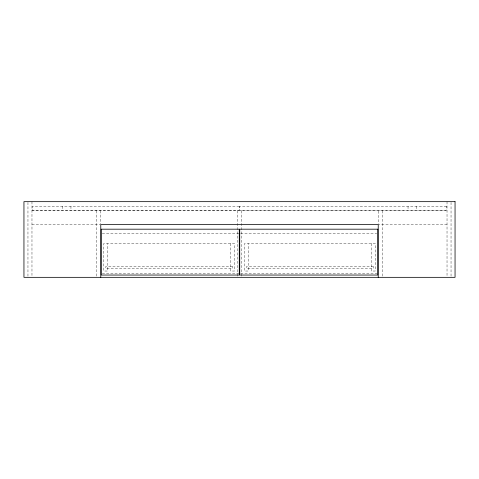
<?xml version="1.0" encoding="UTF-8"?>
<svg xmlns="http://www.w3.org/2000/svg" width="479" height="479" viewBox="0 0 479 479"><rect width="100%" height="100%" fill="white"/><g stroke="black" fill="none" stroke-linecap="round" stroke-linejoin="round"><path stroke-width="0.36" stroke-dasharray="2.4 1.8" d="M31.973 210.724L447.027 210.724M31.973 224.477L100.099 224.477M447.027 224.477L378.23 224.477L378.23 210.724M102.267 233.77L239.871 233.77M240.62 233.77L376.734 233.77M102.267 273.323L239.871 273.323M240.62 273.323L378.23 273.323M451.038 202.407L451.038 276.593M447.027 201.665L447.027 276.599M416.299 206.251L416.299 210.263M408.042 206.251L408.042 210.263M382.242 210.724L382.242 276.599M371.237 243.512L371.237 271.03L375.249 271.03L375.249 243.512L244.488 243.512L244.488 271.03L248.499 271.03L248.499 243.512M241.506 210.724L241.506 277.335M237.494 210.724L237.494 276.664M230.501 243.512L230.501 271.03L234.512 271.03L234.512 243.512L103.751 243.512L103.751 271.03L107.763 271.03L107.763 243.512M100.77 210.724L100.77 224.477M96.758 210.724L96.758 276.599M70.958 206.251L70.958 210.263M62.701 206.251L62.701 210.263M31.973 201.665L31.973 276.599M27.962 202.407L27.962 276.593M239.272 206.251L32.434 206.251L32.434 210.263L239.272 210.263L239.272 206.251M446.566 206.251L239.728 206.251L239.728 210.263L446.566 210.263L446.566 206.251M232.794 266.785L105.47 266.785L105.47 268.276L232.794 268.276L232.794 266.785M373.53 266.785L246.206 266.785L246.206 268.276L373.53 268.276L373.53 266.785"/><path stroke-width="0.72" d="M378.23 277.335L378.23 224.597L100.77 224.597L100.77 277.335M455.05 201.665L23.95 201.665L23.95 277.335L455.05 277.335L455.05 201.665M239.272 229.184L101.225 229.184L101.225 275.042L239.272 275.042L239.272 229.184M377.775 229.184L239.728 229.184L239.728 275.042L377.775 275.042L377.775 229.184"/></g></svg>
